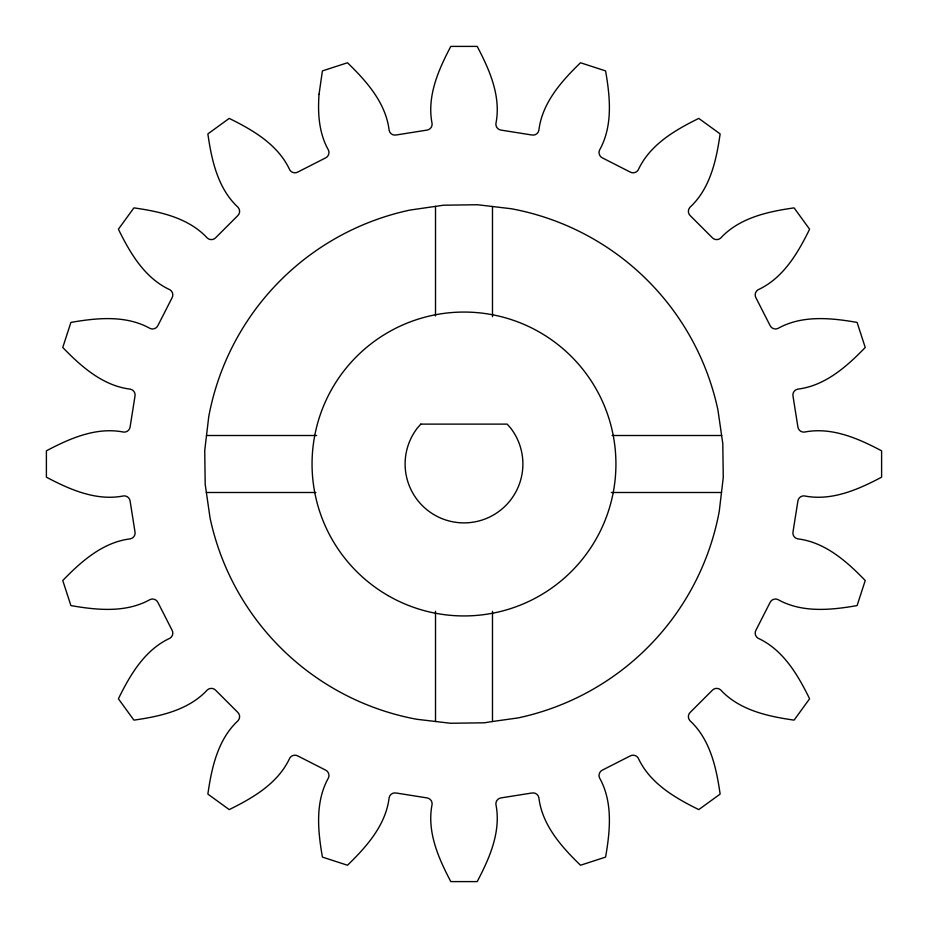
<?xml version="1.0" encoding="UTF-8"?>
<svg xmlns="http://www.w3.org/2000/svg" width="928" height="928" viewBox="0 0 928 928"><rect width="100%" height="100%" fill="white"/><g stroke="black" fill="none" stroke-linecap="round" stroke-linejoin="round"><path stroke-width="1.39" d="M492.49 721.497L484.37 722.808L450.416 723.26L416.695 719.258A259.608 259.608 0 0 1 210.064 517.975L205.192 484.37L204.74 450.416L208.742 416.695A259.608 259.608 0 0 1 410.025 210.064L443.63 205.192L477.584 204.74L511.305 208.742A259.608 259.608 0 0 1 717.936 410.025L722.808 443.63L723.26 477.584L719.258 511.305A259.608 259.608 0 0 1 517.975 717.936L492.49 721.497L492.49 611.343M206.503 435.51L316.657 435.51M612.109 435.51L721.636 435.51M206.364 492.49L315.891 492.49M611.343 492.49L721.497 492.49M492.49 206.503L492.49 316.657M435.51 206.364L435.51 315.891M435.51 611.343L435.51 721.497M319.058 94.122C317.654 113.262 318.849 133.075 328.489 150.162A5.962 5.962 0 0 1 325.38 158.004L297.923 171.993A5.962 5.962 0 0 1 289.756 169.905C278.133 144.698 253.077 130.129 229.216 118.401L207.872 133.91C211.642 160.231 217.767 188.558 238.136 207.396A5.962 5.962 0 0 1 237.603 215.818L215.818 237.603A5.962 5.962 0 0 1 207.396 238.136C188.558 217.767 160.231 211.642 133.91 207.872L118.401 229.216C130.129 253.077 144.698 278.133 169.905 289.756A5.962 5.962 0 0 1 171.993 297.923L158.004 325.38A5.962 5.962 0 0 1 150.162 328.489C125.953 314.928 97.115 317.863 70.911 322.41L62.756 347.501C81.293 366.583 102.892 385.897 130.454 389.157A5.962 5.962 0 0 1 134.966 396.291L130.14 426.718A5.962 5.962 0 0 1 123.644 432.1C96.431 426.694 69.913 438.387 46.4 450.811L46.4 477.189C69.913 489.613 96.431 501.306 123.644 495.9A5.962 5.962 0 0 1 130.14 501.282L134.966 531.709A5.962 5.962 0 0 1 130.454 538.843C102.892 542.103 81.293 561.417 62.756 580.499L70.911 605.59C97.115 610.137 125.953 613.072 150.162 599.511A5.962 5.962 0 0 1 158.004 602.62L171.993 630.077A5.962 5.962 0 0 1 169.905 638.244C144.698 649.867 130.129 674.923 118.401 698.784L133.91 720.128C160.231 716.358 188.558 710.233 207.396 689.864A5.962 5.962 0 0 1 215.818 690.397L237.603 712.182A5.962 5.962 0 0 1 238.136 720.604C217.767 739.442 211.642 767.769 207.872 794.09L229.216 809.599C253.077 797.871 278.133 783.302 289.756 758.095A5.962 5.962 0 0 1 297.923 756.007L325.38 769.996A5.962 5.962 0 0 1 328.489 777.838C314.928 802.047 317.863 830.885 322.41 857.089L347.501 865.244C366.583 846.707 385.897 825.108 389.157 797.546A5.962 5.962 0 0 1 396.291 793.034L426.718 797.86A5.962 5.962 0 0 1 432.1 804.356C426.694 831.569 438.387 858.087 450.811 881.6L477.189 881.6C489.613 858.087 501.306 831.569 495.9 804.356A5.962 5.962 0 0 1 501.282 797.86L531.709 793.034A5.962 5.962 0 0 1 538.843 797.546C542.103 825.108 561.417 846.707 580.499 865.244L605.59 857.089C610.137 830.885 613.072 802.047 599.511 777.838A5.962 5.962 0 0 1 602.62 769.996L630.077 756.007A5.962 5.962 0 0 1 638.244 758.095C649.867 783.302 674.923 797.871 698.784 809.599L720.128 794.09C716.358 767.769 710.233 739.442 689.864 720.604A5.962 5.962 0 0 1 690.397 712.182L712.182 690.397A5.962 5.962 0 0 1 720.604 689.864C739.442 710.233 767.769 716.358 794.09 720.128L809.599 698.784C797.871 674.923 783.302 649.867 758.095 638.244A5.962 5.962 0 0 1 756.007 630.077L769.996 602.62A5.962 5.962 0 0 1 777.838 599.511C802.047 613.072 830.885 610.137 857.089 605.59L865.244 580.499C846.707 561.417 825.108 542.103 797.546 538.843A5.962 5.962 0 0 1 793.034 531.709L797.86 501.282A5.962 5.962 0 0 1 804.356 495.9C831.569 501.306 858.087 489.613 881.6 477.189L881.6 450.811C858.087 438.387 831.569 426.694 804.356 432.1A5.962 5.962 0 0 1 797.86 426.718L793.034 396.291A5.962 5.962 0 0 1 797.546 389.157C825.108 385.897 846.707 366.583 865.244 347.501L857.089 322.41C830.885 317.863 802.047 314.928 777.838 328.489A5.962 5.962 0 0 1 769.996 325.38L756.007 297.923A5.962 5.962 0 0 1 758.095 289.756C783.302 278.133 797.871 253.077 809.599 229.216L794.09 207.872C767.769 211.642 739.442 217.767 720.604 238.136A5.962 5.962 0 0 1 712.182 237.603L690.397 215.818A5.962 5.962 0 0 1 689.864 207.396C710.233 188.558 716.358 160.231 720.128 133.91L698.784 118.401C674.923 130.129 649.867 144.698 638.244 169.905A5.962 5.962 0 0 1 630.077 171.993L602.62 158.004A5.962 5.962 0 0 1 599.511 150.162C613.072 125.953 610.137 97.115 605.59 70.911L580.499 62.756C561.417 81.293 542.103 102.892 538.843 130.454A5.962 5.962 0 0 1 531.709 134.966L501.282 130.14A5.962 5.962 0 0 1 495.9 123.644C501.306 96.431 489.613 69.913 477.189 46.4L450.811 46.4C438.387 69.913 426.694 96.431 432.1 123.644A5.962 5.962 0 0 1 426.718 130.14L396.291 134.966A5.962 5.962 0 0 1 389.157 130.454C385.897 102.892 366.583 81.293 347.501 62.756L322.41 70.911L319.058 94.122M420.813 424.119L417.275 428.156A58.893 58.893 0 0 0 424.212 507.419A58.893 58.893 0 0 0 503.788 507.419A58.893 58.893 0 0 0 510.725 428.156L507.187 424.119L420.813 424.119M388.032 595.579A151.925 151.925 0 0 0 615.925 464A151.925 151.925 0 0 0 388.032 332.421A151.925 151.925 0 0 0 388.032 595.579"/></g></svg>
